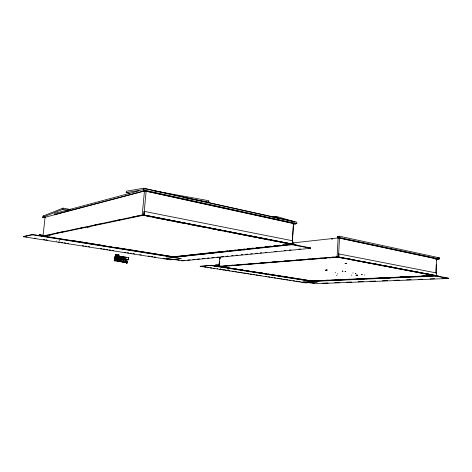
<?xml version="1.0" encoding="UTF-8"?>
<svg xmlns="http://www.w3.org/2000/svg" width="472" height="472" viewBox="0 0 472 472"><rect width="100%" height="100%" fill="white"/><g stroke="black" fill="none" stroke-linecap="round" stroke-linejoin="round"><path stroke-width="0.71" d="M448.388 278.486L435.668 276.061L303.337 281.802L315.632 283.719L448.388 278.486L448.4 278.173L434.765 275.548L311.644 280.982L314.706 281.518M438.582 276.332L438.594 276.014L338.235 256.945L338.394 254.007L338.99 253.954L436.47 272.963L436.376 275.577L311.414 281.111M439.355 258.939L439.397 257.824L339.415 236.23L337.598 236.431L337.533 237.693L437.503 259.063L439.355 258.939L339.344 237.493L337.533 237.693M435.668 276.061L435.68 275.742M435.933 272.822L436.216 264.78M436.37 260.391L436.423 258.933L435.361 258.703M436.11 272.686L436.594 258.768L339.492 238L338.111 238.153M206.606 202.517L208.76 202.069L208.83 200.73L153.14 190.653M357.746 274.952L357.711 275.63L356.867 275.672L356.083 275.536L356.118 274.857M357.711 275.63L356.926 275.495L356.962 274.816M335.521 257.37L338.453 257.134L337.096 256.874L338.123 237.929L292.758 242.921M337.787 256.733L337.769 257.098L435.296 275.725L435.308 275.388L433.107 275.483M339.344 237.493L339.415 236.23M339.492 238L338.465 256.951L219.067 266.527M338.831 256.898L338.99 253.954M327.067 269.612L327.031 270.314L325.35 270.214L326.181 270.167L326.223 269.465M310.629 248.331L291.973 244.691L165.79 258.213L182.593 260.863L310.629 248.331L310.653 247.942L143.276 215.303L43.89 236.165M314.541 281.601L211.438 265.323L200.228 266.261L305.331 282.828L307.478 282.48M296.799 223.586L296.888 222.218L145.04 188.599L143.435 189.03L143.287 190.623L294.953 223.852L296.799 223.586L144.892 190.198L143.287 190.623M296.268 245.18L296.292 244.785L143.317 214.843L143.276 215.303M291.46 243.841L291.43 244.26L173.72 256.951L173.749 256.632M291.973 244.691L291.997 244.295M292.321 241.233L293.448 223.392L146.119 191.095L144.898 191.42M292.404 241.469L293.531 223.663M291.908 244.083L143.7 215.073L144.043 211.35L292.717 240.803L292.51 244.018L290.74 244.236L279.902 242.118M56.079 214.795L54.628 214.589L54.717 213.45L138.774 190.93M215.598 265.937L215.704 264.585L219.22 264.285M219.775 265.948L216.613 265.512L219.751 266.243L221.25 266.114M215.338 266.167L216.748 266.055L216.878 265.488M218.731 264.792L218.813 263.712M219.108 265.931L219.25 264.137L219.639 264.102L219.551 265.299M320.122 258.597L220.394 266.556L219.132 266.356L219.84 257.216M219.421 265.022L219.704 261.346M219.875 259.14L220.04 256.933M220.088 258.632L220.2 257.163M219.757 266.527L219.781 266.232M200.205 266.55L211.438 265.323M63.036 208.123L43.642 215.816L43.536 216.913L62.935 209.279L63.036 208.123L70.281 209.485M174.823 257.269L32.432 234.466L23.641 236.419L23.6 236.767L170.185 259.777L170.215 259.47M144.45 191.024L45.082 217.285L42.993 235.929L142.22 214.978L144.45 191.024L145.86 191.337M144.892 190.198L145.04 188.599M146.119 191.095L143.901 215.055L292.144 244.083M144.568 211.238L144.225 214.961L143.7 215.073M128.13 259.535L128.478 257.718L128.183 259.883L127.481 259.96L122.331 259.187L122.366 258.827L123.151 258.733L123.322 256.927L122.974 258.756L128.307 259.512L121.705 258.455M119.21 259.919L119.015 261.199L119.269 259.942M118.242 258.45L117.487 258.827L118.726 259.01L119.41 258.644M119.215 261.211L119.339 259.936M118.413 256.674L119.652 256.862L119.481 258.638L118.1 258.467M119.605 260.096L119.522 261.565L119.841 260.308M119.87 258.697L119.115 259.069L119.799 258.703M120.608 258.503L119.369 258.314L118.608 258.691L119.853 258.88L120.608 258.503L120.779 256.721M119.994 261.34C120.277 256.78 119.888 265.488 120.059 260.042M122.142 259.045L120.271 258.65L122.242 258.75L122.413 256.969L121.033 256.798L120.903 258.863L122.142 259.045L120.861 258.579M120.236 260.485L119.917 261.742M119.115 259.069L120.378 258.969M120.195 261.488L120.519 260.231L120.366 261.736L126.225 262.338L126.284 261.695L120.425 261.093L121.805 261.293M119.853 258.88L120.537 258.508L119.227 258.332L119.398 256.55L122.909 257.028M120.33 261.512L120.389 260.214M120.496 261.712L120.561 260.414M120.773 260.166L120.437 261.683M120.72 261.435L120.844 260.16M121.003 258.562L121.174 256.78M120.779 261.458L121.062 258.603M121.204 258.585L121.145 260.503M121.322 258.638L121.245 261.63M121.115 261.606L121.298 260.367M121.174 261.635L121.457 258.621M121.463 260.975L121.398 261.624L126.225 262.338M122.272 256.986L121.9 260.42L121.505 260.397L121.623 259.152M126.649 257.47L121.882 256.585L128.478 257.718M121.764 259.134L121.499 261.565L121.882 259.187M121.629 261.582L121.752 260.314M122.679 262.485L123.098 260.833L123.422 260.88L123.263 262.509L122.679 262.485L123.263 262.509M122.331 259.187L123.062 258.745M122.938 262.462L123.098 260.833M123.003 262.532L123.422 260.88M125.505 259.234L125.328 261.093L124.932 261.069L125.109 259.211M125.245 259.193L124.932 261.069M125.363 259.252L125.328 261.093M126.13 259.163L125.947 261.022L125.552 260.998L125.735 259.14M125.871 259.122L125.552 260.998M125.989 259.175L125.947 261.022M126.549 263.057L126.962 261.411L127.287 261.458L127.133 263.075L126.549 263.057L127.133 263.075M126.868 263.105L126.962 261.411M116.324 256.957L116.112 258.444L114.212 258.332L114.961 257.954L115.138 256.172L114.826 257.972L116.212 258.143M114.165 260.892L114.49 259.63M114.607 260.839L114.932 259.576L114.808 260.851M114.212 258.332L114.891 257.966L117.239 258.308L115.947 257.836M114.743 260.857L114.802 259.559M117.434 260.78L118.737 260.975L114.891 260.562L115.516 260.202M115.144 259.742L115.15 261.034M115.327 258.202L116.082 257.818L117.333 258.007L117.504 256.225L116.26 256.03L115.988 258.119L115.327 258.202L117.239 258.308M115.451 256.839L115.664 254.679L119.121 255.116L118.974 258.255L117.729 258.066L116.973 258.444L117.752 258.691L115.852 258.579L117.333 258.007M115.605 259.5L115.28 260.762L115.475 259.476M115.64 258.632L115.481 260.774M115.793 256.798L116.177 254.508L115.976 256.562M115.646 259.989L115.882 258.29L116.602 258.202M115.905 258.674L115.728 260.709L116.041 258.656M116.171 255.936L116.442 254.55L116.082 257.818M116.053 259.447L115.929 260.721M115.947 255.647L118.678 255.794M116.136 260.886L116.26 259.612M116.997 260.998C116.153 259.039 117.77 258.632 116.655 260.827M116.779 259.553L116.785 260.851M117.103 261.205C117.611 256.65 117.351 265.004 117.05 259.73M116.903 258.426L118.879 258.556L119.145 256.473L117.9 256.284L117.587 258.084L118.903 258.267M117.764 260.119C117.363 264.857 117.404 255.588 117.575 260.969M117.658 258.078L120.513 258.803M117.729 258.066L117.9 256.284M117.569 261.394L117.498 259.677M117.776 261.134L118.047 258.302M117.888 261.323L118.183 258.284M118.383 256.237L118.519 254.868L118.643 256.272M117.959 261.317L117.97 259.848M118.248 258.343L117.487 258.827M118.018 261.34L118.242 259.022M118.136 261.04L118.767 260.686L117.463 260.491M118.106 260.391L118.378 259.01M118.23 261.081C118.85 256.556 118.059 265.4 118.484 259.824M118.419 261.517L118.755 259.966M119.54 256.532L119.269 258.615L118.608 258.691M274.38 217.763L275.825 217.533L275.961 216.3L293.271 221.35M39.713 234.785L39.465 235.186L39.713 234.785L43.347 235.369M38.444 235.711L39.565 235.469L39.607 235.115L43.306 235.729M42.698 217.368L42.834 216.129L43.796 215.869L43.654 217.108L42.698 217.368L44.875 217.751M23.6 236.767L32.391 234.82L32.432 234.466M143.5 188.281L143.329 189.709L126.183 192.576L126.354 191.201L143.5 188.281L295.071 221.834L293.655 221.928M54.628 214.589L144.385 190.83M37.365 235.593L39.607 235.115M56.174 233.221L57.614 232.92M59.053 232.613L64.098 231.551M74.181 229.427L75.62 229.121M80.659 228.059L82.099 227.758M94.347 225.173L95.786 224.867M97.226 224.566L100.105 223.958M112.348 221.374L113.787 221.073M115.233 220.766L120.271 219.704M132.514 217.12L138.278 215.905M43.335 236.212L46.268 236.319M49.129 235.316L52.014 234.708M87.361 227.315L90.246 226.713M45.867 239.322L46.173 239.263M56.616 241.021L56.929 240.962M59.254 240.519L59.572 240.46M81.803 242.283L82.588 242.148M88.99 243.434L89.792 243.304M335.604 272.71L335.214 272.663M272.338 216.878L275.961 216.3M337.781 273.99L337.344 273.972M102.613 245.747L103.156 245.664M104.253 245.882L105.073 245.753L71.502 240.366M103.923 245.953L104.465 245.871M336.861 275.63L336.436 275.613M351.793 275.164L351.357 275.147M113.327 247.464L114.649 247.293L174.174 256.845L173.277 256.939M114.613 247.67L115.168 247.588M293.106 224.318L296.015 223.905L293.973 223.462M131.712 250.284L132.567 250.166M138.272 251.334L139.134 251.222M115.959 255.505L116.407 255.446M119.121 255.116L115.664 254.679M116.248 256.379L114.997 256.19M117.504 256.225L116.118 256.048M119.145 256.473L117.764 256.302M121.882 256.585L119.398 256.55M120.773 256.845L121.935 256.738M151.5 253.452L152.379 253.346M126.702 257.323L124.284 257.24M157.471 254.408L158.35 254.302M120.242 258.939L121.038 258.892M120.354 259.258L121.009 259.181L119.776 258.992M114.891 260.562L115.487 260.491M117.988 260.337L118.248 260.373M292.115 240.873L292.717 240.803M120.366 261.689L121.699 261.577M127.287 261.458L126.702 261.441M292.611 243.345L294.08 243.186M331.421 239.103L332.89 238.944M223.433 251.305L173.012 256.78L174.811 257.045M225.622 251.069L227.817 250.827M230.006 250.591L231.469 250.431M234.389 250.113L235.852 249.959M238.773 249.641L240.236 249.482M243.157 249.163L244.62 249.004M247.54 248.685L249.004 248.532M251.924 248.213L253.387 248.054M256.314 247.735L257.771 247.576M260.697 247.257L262.155 247.104M265.081 246.785L266.538 246.626M269.465 246.307L270.922 246.148M273.848 245.829L275.306 245.676M278.232 245.357L279.695 245.198M282.616 244.88L284.079 244.72M287 244.402L290.652 244.006L292.634 244.372L292.841 241.162L292.168 241.033M173.041 256.986L173.425 256.945M172.38 257.193L292.221 244.313M177.737 256.733L179.201 256.573M182.127 256.261L183.59 256.101M186.517 255.789L187.98 255.629M190.181 255.393L192.375 255.157M195.302 254.839L196.765 254.685M199.691 254.367L201.155 254.213M203.349 253.977L205.544 253.741M207.745 253.505L209.94 253.269M212.866 252.951L214.329 252.797M216.524 252.561L218.719 252.319M220.914 252.083L223.108 251.847M175.531 256.986L187.124 255.741L186.505 255.641M243.587 249.688L245.045 249.535M243.434 249.871L244.891 249.717M170.185 259.777L181.337 258.632L32.391 234.82M183.348 260.485L184.812 260.343M187.738 260.054L189.933 259.836M192.859 259.547L195.054 259.334M197.249 259.116L199.444 258.898M202.37 258.609L204.565 258.396M207.491 258.107L208.954 257.966M211.881 257.677L214.076 257.458M217.002 257.169L218.465 257.028M221.392 256.738L223.586 256.52M226.513 256.231L227.976 256.089M231.634 255.73L233.097 255.582M236.024 255.293L237.487 255.151M241.145 254.792L242.608 254.65M245.534 254.361L247.729 254.142M250.656 253.853L252.119 253.712M255.777 253.352L257.24 253.204M260.172 252.915L261.635 252.774M265.293 252.414L266.757 252.266M274.804 251.476L276.267 251.334M284.315 250.538L285.778 250.396M289.436 250.036L290.899 249.889M298.947 249.098L300.41 248.95M308.458 248.16L310.653 247.942M213.952 265.984L216.855 265.783M225.645 265.76L227.109 265.642M231.51 265.288L232.973 265.17M237.375 264.816L238.838 264.698M243.239 264.344L244.702 264.226M249.098 263.872L250.567 263.754M254.963 263.4L256.432 263.282M260.827 262.928L262.296 262.81M266.692 262.456L268.155 262.338M272.556 261.984L274.02 261.866M278.421 261.512L279.884 261.394M284.286 261.04L285.749 260.922M296.009 260.096L297.478 259.978M302.605 259.565L304.074 259.447M307.738 259.152L309.939 258.975M314.334 258.621L315.797 258.503M319.467 258.208L321.662 258.031M326.063 257.677L327.527 257.559M331.928 257.205L333.391 257.087M219.132 266.356L337.096 256.874M323.786 258.308L326.724 258.072M328.919 257.895L331.857 257.665M222.648 267.164L222.973 267.14M223.492 267.152L224.412 267.081L220.223 266.42M217.161 268.415L217.539 268.385M220.359 268.167L220.748 268.137M227.64 267.807L263.022 273.188L261.653 273.288M227.238 267.889L227.569 267.866M231.168 268.367L232.094 268.297M224.743 269.595L225.126 269.565M227.964 269.359L228.354 269.329M236.413 269.193L237.345 269.128M246.166 270.733L247.104 270.668M437.544 257.948L439.397 257.824M435.184 258.863L436.594 258.768M435.526 258.916L438.382 259.116L436.187 259.258M251.246 271.536L252.19 271.477M260.721 273.14L261.352 273.099M268.35 274.344L269.837 274.267L312.647 281.041M269.27 274.486L269.901 274.45M281.678 276.344L282.639 276.291M286.386 277.088L287.348 277.04M356.083 275.536L356.926 275.495M295.909 278.592L296.876 278.545M300.216 279.276L301.189 279.229M435.862 272.993L436.47 272.963M314.37 280.746L318.034 280.604M325.367 280.262L328.294 280.15M335.627 279.808L339.291 279.66M346.619 279.318L350.283 279.176M357.617 278.828L360.549 278.716M368.608 278.344L371.541 278.232M379.606 277.855L381.801 277.778M389.866 277.4L392.798 277.288M400.126 276.946L403.058 276.834M411.118 276.456L414.05 276.35M422.115 275.972L424.31 275.896M310.7 281.218L435.833 275.748M305.331 282.828L317.432 282.327L211.415 265.618M322.246 283.194L328.117 282.964M334.713 282.698L339.852 282.492M346.454 282.232L351.587 282.026M358.189 281.766L363.322 281.56M369.924 281.294L375.789 281.064M382.391 280.799L387.524 280.598M394.126 280.333L399.259 280.126M406.593 279.837L410.994 279.66M418.328 279.371L422.729 279.194M430.063 278.899L434.464 278.728M442.529 278.403L448.4 278.173M122.832 260.863L123.157 260.91M123.18 261.5L124.555 261.7M121.693 258.172L123.764 258.485M122.366 258.827L124.106 259.098M115.357 257.907L116.608 258.095M118.637 258.402L119.882 258.591M123.027 259.104L128.183 259.883M114.867 258.255L119.381 258.933M116.389 255.594L118.661 255.942M118.602 256.556L116.495 256.231L117.888 256.556M116.041 254.526L116.442 254.55M309.136 282.445L310.582 282.669M312.753 283.005L314.199 283.235M200.228 266.261L202.405 266.597M204.577 266.934L206.028 267.158M207.479 267.382L208.931 267.606M210.376 267.83L211.828 268.061M213.279 268.285L214.725 268.509M219.804 269.294L221.25 269.518M222.701 269.748L224.153 269.972M225.604 270.196L227.05 270.421M228.501 270.645L229.952 270.869M232.124 271.211L233.575 271.435M235.026 271.66L236.478 271.884M237.923 272.108L239.375 272.332M240.826 272.556L242.278 272.781M243.723 273.011L245.9 273.347M247.352 273.571L248.797 273.795M250.248 274.02L251.7 274.244M253.151 274.468L254.597 274.698M256.048 274.922L257.5 275.147M258.951 275.371L261.122 275.707M265.47 276.385L266.922 276.61M268.373 276.834L269.825 277.058M271.27 277.282L272.722 277.507M274.173 277.731L275.624 277.961M277.796 278.297L279.247 278.521M280.698 278.745L282.144 278.97M283.595 279.194L285.047 279.418M286.498 279.648L287.944 279.872M289.395 280.097L290.846 280.321M293.018 280.657L294.469 280.881M295.92 281.106L297.372 281.336M298.817 281.56L300.269 281.784M301.72 282.008L303.171 282.232M216.613 265.512L219.515 265.972M241.233 269.707L242.685 269.937M268.049 273.949L269.5 274.179M294.864 278.197L296.316 278.427M174.917 259.34L176.316 259.559M177.714 259.783L179.118 260.007M181.218 260.337L182.617 260.556M261.995 273.105L263.417 273.329M264.839 273.553L266.261 273.778M216.748 266.055L314.606 281.518M307.248 280.964L310.865 281.536M23.641 236.419L26.544 236.873M34.527 238.13L35.978 238.36M43.229 239.499L44.681 239.729M46.132 239.953L47.584 240.183M58.469 241.894L59.92 242.124M61.372 242.354L62.823 242.578M64.275 242.809L65.726 243.039M67.177 243.263L68.629 243.493M82.417 245.664L83.863 245.888M85.314 246.118L86.765 246.349M88.217 246.573L89.668 246.803M100.554 248.514L102.005 248.744M103.456 248.974L104.908 249.198M106.359 249.428L107.811 249.658M109.262 249.883L110.713 250.113M112.165 250.343L113.616 250.567M124.502 252.278L125.953 252.508M127.405 252.738L128.85 252.962M130.301 253.193L131.753 253.423M133.204 253.653L134.656 253.877M139.736 254.679L141.187 254.904M148.444 256.048L149.895 256.272M151.347 256.502L152.798 256.733M154.25 256.957L155.701 257.187M163.684 258.444L165.135 258.674M166.587 258.898L168.038 259.128M39.565 235.469L174.911 257.163M325.827 280.533L326.276 280.604M39.501 234.832L43.141 235.416M43.595 236.024L44.805 236.218M109.84 246.62L111.227 246.844M173.72 256.951L174.97 257.151M326.181 270.167L327.031 270.314M353.115 272.916L352.808 272.999M364.809 274.969L364.496 275.046M43.536 216.913L45.707 217.297M43.654 217.108L45.1 217.368M385.618 278.108L385.217 278.037L390.167 277.914L389.76 277.837M185.608 197.915L208.76 202.069M62.935 209.279L67.98 210.223M435.656 275.695L436.11 275.784M337.085 257.063L346.472 258.857M347.917 259.128L358.755 261.199M360.195 261.476L434.594 275.678M349.345 258.951L350.79 259.222M361.629 261.299L365.239 261.99M373.907 263.647L377.517 264.344M378.963 264.621L380.408 264.892M386.184 266.002L387.63 266.279M391.247 266.969L392.686 267.246M403.525 269.323L404.97 269.595M415.802 271.671L417.248 271.949M428.086 274.025L429.526 274.297M338.235 256.945L436.004 275.618M142.22 214.978L144.349 215.397M147.01 216.158L150.621 216.866M154.232 217.574L162.899 219.268M166.51 219.97L172.286 221.097M173.731 221.38L184.564 223.498M188.18 224.206L193.957 225.333M195.402 225.616L206.234 227.728M209.845 228.436L215.621 229.563M217.067 229.846L222.843 230.973M224.288 231.256L227.899 231.964M229.345 232.248L235.127 233.374M236.566 233.658L249.57 236.195M251.015 236.478L256.792 237.605M258.237 237.888L269.07 240.006M272.68 240.708L278.456 241.841M126.183 192.576L129.782 193.343M337.598 236.431L339.038 236.743M275.825 217.533L279.984 218.742M345.876 263.529L344.932 263.594L346.784 263.7L345.876 263.529M342.89 271.123L342.318 271.158L342.89 271.123M345.669 271.612L345.091 271.642L345.669 271.612M355.817 273.394L355.245 273.424L355.817 273.394M362.16 274.503L361.582 274.533L362.16 274.503"/></g></svg>
